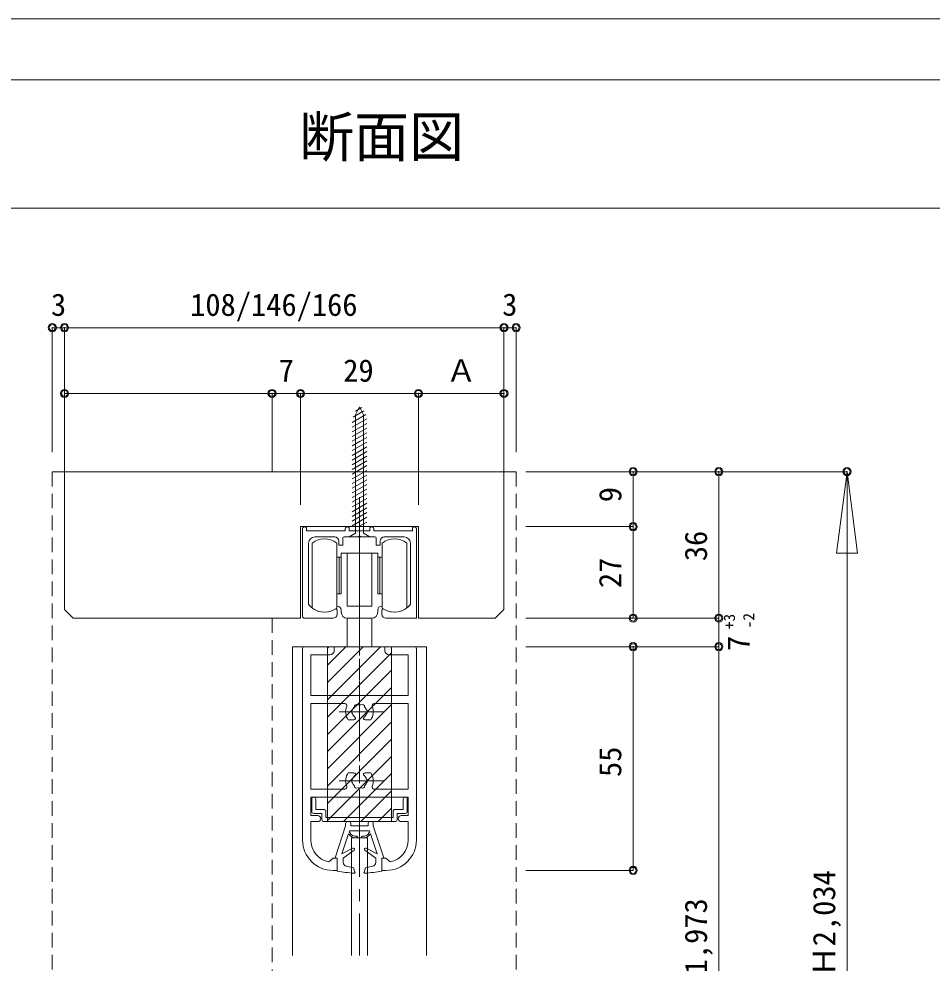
# Model space of a CAD drawing. Units: millimetres on the paper, enlarged 5 times, with parts at other scales. Extents: x -992 to 1008, y -685 to 700.
# Drawn here: x -538.2 to -164.1, y 313.1 to 700 of the extents above; entities that cross this region are included whole.
import ezdxf
from ezdxf.enums import TextEntityAlignment as Align

# ---------------------------------------------------------------- set-up
doc = ezdxf.new("R2010")
doc.units = ezdxf.units.MM
doc.header["$LTSCALE"] = 5
doc.header["$PDMODE"] = 32
doc.header["$PDSIZE"] = 2.5
doc.linetypes.add('CHAIN1', pattern=[8, 5, -1, 1, -1])
doc.linetypes.add('DASHED1', pattern=[1.8, 1.2, -0.6])
for name, color, linetype, lineweight in [('1-0_H-SYM', 7, 'Continuous', 20), ('1-1_0', 7, 'Continuous', 20), ('2-0_18', 7, 'Continuous', 18)]:
    doc.layers.add(name, color=color, linetype=linetype, lineweight=lineweight)
doc.styles.add('ＭＳ ゴシック', font='')
doc.styles.get('ＭＳ ゴシック').set_extended_font_data('MS Gothic')

msp = doc.modelspace()

# ---------------------------------------------------------------- linework, layer by layer
at = {"layer": '1-0_H-SYM'}
for p, q in [((-967.5, 675), (197.5, 675)), ((-967.5, 622.5), (197.5, 622.5)), ((-967.5, 622.5), (197.5, 622.5))]:
    msp.add_line(p, q, dxfattribs=at)
at = {"layer": '1-1_0'}
msp.add_line((-967.5, 675), (197.5, 675), dxfattribs=at)
msp.add_lwpolyline([(-992.5, -685), (1007.5, -685), (1007.5, 700), (-992.5, 700)], close=True, dxfattribs=at)
at = {"layer": '2-0_18', "color": 4}
for p, q in [((-524.488, 573.464), (-524.488, 522.481)), ((-524.488, 573.464), (-519.488, 573.464)), ((-519.488, 573.464), (-519.488, 500.93)), ((-519.488, 573.464), (-339.488, 573.464)), ((-339.488, 573.464), (-339.488, 522.481)), ((-339.488, 573.464), (-339.488, 500.93)), ((-339.488, 573.464), (-334.488, 573.464)), ((-334.488, 573.464), (-334.488, 522.481)), ((-519.488, 546.508), (-519.488, 500.93)), ((-519.488, 546.508), (-434.488, 546.508)), ((-434.488, 546.508), (-422.821, 546.508)), ((-434.488, 546.508), (-434.488, 514.439)), ((-422.821, 546.508), (-422.821, 500.93)), ((-422.821, 546.508), (-374.488, 546.508)), ((-374.488, 546.508), (-374.488, 500.93)), ((-374.488, 546.508), (-339.488, 546.508)), ((-286.556, 514.439), (-330.462, 514.439)), ((-198.941, 514.439), (-330.462, 514.439)), ((-295.572, 514.439), (-198.941, 514.439)), ((-286.556, 491.939), (-286.556, 514.439)), ((-251.465, 454.439), (-251.465, 514.439)), ((-198.941, 514.439), (-198.941, 60.554)), ((-286.556, 491.939), (-330.462, 491.939)), ((-330.462, 491.939), (-286.556, 491.939)), ((-286.556, 491.939), (-286.556, 454.439)), ((-251.465, 454.439), (-330.462, 454.439)), ((-330.462, 454.439), (-251.465, 454.439)), ((-251.465, 454.439), (-251.465, 80.511)), ((-330.462, 442.721), (-251.465, 442.721)), ((-251.465, 442.721), (-321.129, 442.721)), ((-286.556, 442.721), (-286.556, 351.054)), ((-330.462, 351.054), (-286.556, 351.054))]:
    msp.add_line(p, q, dxfattribs=at)
at = {"layer": '2-0_18'}
for p, q in [((-401.654, 534.62), (-396, 537.885)), ((-401.203, 536.805), (-396.834, 539.328)), ((-398.654, 541.054), (-400.321, 537.693)), ((-400.224, 539.295), (-397.667, 540.771)), ((-398.654, 541.054), (-396.988, 537.693)), ((-401.654, 532.696), (-395.654, 536.16)), ((-401.654, 530.771), (-395.654, 534.235)), ((-400.321, 537.315), (-400.452, 537.239)), ((-400.321, 489.221), (-400.321, 537.693)), ((-396.988, 537.693), (-396.988, 489.221)), ((-401.654, 528.847), (-395.654, 532.311)), ((-401.654, 526.922), (-395.654, 530.386)), ((-401.654, 524.997), (-395.654, 528.462)), ((-401.654, 524.997), (-398.331, 526.916)), ((-401.654, 523.073), (-395.654, 526.537)), ((-401.654, 521.148), (-395.654, 524.613)), ((-401.654, 517.299), (-395.654, 520.763)), ((-401.654, 515.375), (-395.654, 518.839)), ((-401.654, 513.451), (-395.654, 516.915)), ((-401.654, 511.526), (-395.654, 514.99)), ((-334.488, 514.439), (-524.488, 514.439)), ((-519.488, 457.974), (-519.488, 514.439)), ((-401.654, 509.601), (-395.654, 513.065)), ((-401.654, 507.677), (-395.654, 511.141)), ((-339.488, 457.974), (-339.488, 514.439)), ((-401.654, 505.752), (-395.654, 509.217)), ((-401.654, 503.828), (-395.654, 507.292)), ((-401.654, 501.903), (-395.654, 505.368)), ((-401.654, 499.979), (-395.654, 503.443)), ((-401.654, 498.054), (-395.654, 501.518)), ((-401.654, 496.13), (-395.654, 499.594)), ((-401.654, 494.205), (-395.654, 497.669)), ((-401.654, 492.281), (-395.654, 495.745)), ((-422.821, 454.439), (-422.821, 491.939)), ((-422.821, 491.939), (-374.488, 491.939)), ((-398.913, 491.939), (-395.654, 493.82)), ((-374.488, 454.439), (-374.488, 491.939)), ((-421.988, 491.054), (-421.988, 491.096)), ((-421.988, 491.096), (-421.988, 455.221)), ((-421.988, 491.054), (-421.988, 455.221)), ((-420.321, 490.221), (-420.321, 491.054)), ((-404.488, 490.221), (-420.321, 490.221)), ((-416.988, 487.721), (-408.821, 487.721)), ((-404.988, 487.721), (-392.321, 487.721)), ((-404.488, 491.054), (-404.488, 490.221)), ((-402.821, 490.221), (-402.821, 491.054)), ((-394.488, 490.221), (-402.821, 490.221)), ((-400.321, 489.221), (-402.821, 487.721)), ((-395.654, 487.721), (-401.654, 487.721)), ((-395.654, 487.721), (-401.654, 487.721)), ((-396.988, 487.721), (-400.321, 487.721)), ((-396.988, 487.721), (-400.321, 487.721)), ((-399.154, 487.721), (-398.654, 488.221)), ((-398.654, 488.221), (-398.154, 487.721)), ((-396.988, 489.221), (-394.488, 487.721)), ((-394.488, 491.054), (-394.488, 490.221)), ((-392.821, 490.221), (-392.821, 491.054)), ((-376.988, 490.221), (-392.821, 490.221)), ((-388.488, 487.721), (-380.321, 487.721)), ((-376.988, 490.221), (-376.988, 491.054)), ((-375.321, 454.387), (-375.321, 491.054)), ((-419.488, 485.221), (-419.488, 460.185)), ((-417.988, 458.554), (-417.988, 485.221)), ((-407.988, 485.221), (-407.988, 458.554)), ((-391.821, 487.221), (-391.821, 484.387)), ((-391.821, 484.387), (-390.154, 484.387)), ((-390.154, 484.387), (-390.154, 486.054)), ((-389.321, 458.554), (-389.321, 485.221)), ((-379.321, 485.221), (-379.321, 458.554)), ((-377.821, 460.185), (-377.821, 485.221)), ((-406.154, 464.388), (-406.154, 481.054)), ((-406.154, 481.054), (-391.154, 481.054)), ((-403.654, 481.054), (-403.654, 459.388)), ((-393.654, 459.388), (-393.654, 481.054)), ((-391.154, 481.054), (-391.154, 464.388)), ((-407.988, 479.387), (-406.154, 479.387)), ((-406.988, 479.387), (-406.988, 464.388)), ((-391.154, 479.387), (-389.321, 479.387)), ((-390.321, 479.387), (-390.321, 464.388)), ((-407.988, 464.388), (-406.154, 464.388)), ((-391.154, 464.388), (-389.321, 464.388)), ((-519.488, 457.974), (-515.952, 454.439)), ((-407.988, 459.388), (-407.821, 459.388)), ((-407.821, 456.054), (-407.821, 457.721)), ((-406.154, 456.888), (-406.154, 457.721)), ((-403.654, 459.388), (-393.654, 459.388)), ((-391.154, 456.888), (-391.154, 457.721)), ((-389.488, 459.388), (-389.321, 459.388)), ((-389.488, 457.721), (-389.488, 456.054)), ((-343.023, 454.439), (-339.488, 457.974)), ((-515.952, 454.439), (-422.821, 454.439)), ((-421.154, 454.387), (-409.488, 454.387)), ((-403.654, 454.439), (-403.654, 442.772)), ((-403.654, 454.388), (-403.654, 442.721)), ((-403.654, 454.388), (-403.654, 442.721)), ((-393.654, 454.387), (-403.654, 454.387)), ((-393.654, 442.772), (-393.654, 454.439)), ((-393.654, 442.721), (-393.654, 454.388)), ((-393.654, 442.721), (-393.654, 454.387)), ((-387.821, 454.387), (-375.321, 454.387)), ((-343.023, 454.439), (-374.488, 454.439)), ((-426.154, 442.721), (-409.071, 442.721)), ((-426.154, 442.721), (-371.154, 442.721)), ((-426.154, 316.148), (-426.154, 442.721)), ((-421.988, 441.887), (-421.988, 363.554)), ((-411.821, 442.721), (-385.488, 442.721)), ((-411.821, 442.17), (-411.27, 442.721)), ((-411.821, 435.099), (-404.199, 442.721)), ((-411.821, 428.028), (-397.128, 442.721)), ((-411.821, 420.957), (-390.057, 442.721)), ((-411.821, 371.054), (-411.821, 442.721)), ((-409.071, 442.721), (-409.071, 441.054)), ((-403.654, 442.721), (-393.654, 442.721)), ((-388.238, 442.721), (-376.154, 442.721)), ((-388.238, 442.721), (-371.154, 442.721)), ((-388.238, 441.054), (-388.238, 442.721)), ((-385.488, 442.721), (-385.488, 371.054)), ((-375.321, 363.554), (-375.321, 441.887)), ((-371.155, 442.721), (-371.155, 316.148)), ((-410.738, 439.387), (-418.654, 439.387)), ((-418.654, 422.721), (-418.654, 439.387)), ((-411.821, 413.886), (-385.488, 440.219)), ((-378.654, 439.387), (-386.571, 439.387)), ((-378.654, 439.387), (-378.654, 422.721)), ((-411.821, 406.815), (-385.488, 433.148)), ((-411.821, 399.744), (-385.488, 426.077)), ((-418.654, 422.721), (-378.654, 422.721)), ((-418.654, 419.387), (-404.654, 419.387)), ((-418.654, 384.387), (-418.654, 419.387)), ((-411.821, 392.673), (-385.488, 419.006)), ((-392.654, 419.387), (-378.654, 419.387)), ((-378.654, 419.387), (-378.654, 384.387)), ((-411.821, 385.601), (-385.488, 411.935)), ((-403.237, 412.721), (-400.941, 412.721)), ((-394.072, 412.721), (-396.368, 412.721)), ((-411.821, 378.53), (-385.488, 404.864)), ((-411.821, 371.459), (-385.488, 397.793)), ((-400.941, 391.054), (-403.237, 391.054)), ((-396.368, 391.054), (-394.072, 391.054)), ((-405.155, 371.054), (-385.488, 390.722)), ((-404.654, 384.387), (-418.654, 384.387)), ((-398.084, 371.054), (-385.488, 383.651)), ((-378.654, 384.387), (-392.654, 384.387)), ((-378.654, 381.054), (-418.654, 381.054)), ((-418.654, 381.054), (-418.654, 373.554)), ((-418.238, 380.221), (-418.238, 375.221)), ((-416.571, 376.054), (-416.571, 380.221)), ((-379.071, 375.221), (-379.071, 380.221)), ((-378.654, 373.554), (-378.654, 381.054)), ((-413.238, 376.054), (-416.571, 376.054)), ((-391.013, 371.054), (-385.488, 376.579)), ((-418.654, 373.554), (-415.738, 373.554)), ((-378.654, 373.554), (-381.571, 373.554)), ((-413.238, 371.054), (-384.071, 371.054)), ((-385.488, 371.054), (-411.821, 371.054)), ((-404.321, 369.387), (-404.321, 370.221)), ((-403.488, 371.054), (-402.988, 371.054)), ((-402.154, 370.221), (-402.154, 369.387)), ((-402.154, 369.387), (-395.169, 369.387)), ((-395.154, 369.387), (-395.154, 370.221)), ((-394.321, 371.054), (-393.821, 371.054)), ((-392.988, 370.221), (-392.988, 369.387)), ((-392.988, 369.387), (-388.654, 356.221)), ((-381.571, 371.054), (-378.654, 371.054)), ((-378.654, 363.554), (-378.654, 371.054)), ((-401.988, 364.387), (-395.321, 364.387)), ((-401.988, 316.148), (-401.988, 364.387)), ((-395.321, 364.387), (-395.321, 316.148)), ((-394.556, 367.221), (-394.391, 366.721)), ((-394.391, 366.721), (-394.522, 366.721)), ((-394.188, 366.105), (-391.484, 357.887)), ((-391.484, 357.887), (-395.926, 360.166)), ((-409.488, 356.054), (-411.154, 354.54)), ((-407.821, 356.054), (-409.488, 356.054)), ((-407.821, 356.054), (-407.821, 351.054)), ((-407.821, 350.721), (-407.821, 356.054)), ((-405.321, 356.054), (-400.859, 359.317)), ((-405.321, 354.368), (-405.321, 356.054)), ((-396.45, 359.317), (-391.988, 356.054)), ((-391.988, 356.054), (-391.988, 354.368)), ((-388.654, 356.221), (-389.488, 356.054)), ((-389.488, 351.054), (-389.488, 356.054)), ((-389.488, 356.054), (-389.488, 350.721)), ((-393.265, 352.747), (-396.154, 352.054)), ((-409.488, 351.054), (-407.821, 351.054)), ((-396.154, 352.054), (-396.8, 350.338)), ((-389.488, 351.054), (-387.821, 351.054))]:
    msp.add_line(p, q, dxfattribs=at)
at = {"layer": '2-0_18', "linetype": 'DASHED1', "lineweight": 20}
for p, q in [((-524.488, 514.439), (-524.488, 50.511)), ((-334.488, 514.439), (-334.488, 50.511)), ((-434.488, 454.439), (-434.488, 50.511))]:
    msp.add_line(p, q, dxfattribs=at)
at = {"layer": '2-0_18', "linetype": 'CHAIN1'}
for p, q in [((-398.654, 504.055), (-398.654, 371.791)), ((-398.654, 504.055), (-398.654, 363.458)), ((-398.654, 496.091), (-398.654, 447.821)), ((-398.654, 496.091), (-398.654, 447.821)), ((-398.654, 487.757), (-398.654, 439.488)), ((-388.689, 416.054), (-407.022, 416.054)), ((-407.022, 387.721), (-388.689, 387.721)), ((-398.654, 373.396), (-398.654, 316.148))]:
    msp.add_line(p, q, dxfattribs=at)
at = {"layer": '2-0_18', "linetype": 'DASHED1'}
msp.add_line((-398.654, 473.764), (-398.654, 351.407), dxfattribs=at)
at = {"layer": '2-0_18'}
for points in [[(-401.654, 519.224), (-395.672, 522.678), (-395.654, 522.688)], [(-404.988, 487.721), (-399.184, 487.721), (-399.154, 487.721)], [(-407.154, 486.054), (-407.154, 484.387), (-405.488, 484.387), (-405.488, 487.221)], [(-380.738, 380.221), (-380.738, 376.054), (-384.071, 376.054)], [(-417.404, 374.388), (-414.071, 374.388), (-414.071, 371.887)], [(-384.904, 375.221), (-384.904, 372.721), (-412.404, 372.721), (-412.404, 375.221)], [(-383.238, 371.887), (-383.238, 374.388), (-379.904, 374.388)], [(-415.738, 371.054), (-418.654, 371.054), (-418.654, 363.554)], [(-407.821, 356.054), (-408.654, 356.221), (-404.321, 369.387)], [(-401.383, 360.166), (-405.825, 357.887), (-403.12, 366.105)], [(-402.787, 366.721), (-402.918, 366.721), (-402.753, 367.221), (-394.556, 367.221)], [(-386.154, 354.54), (-387.821, 356.054), (-389.488, 356.054)], [(-400.509, 350.338), (-401.154, 352.054), (-404.043, 352.747)]]:
    msp.add_lwpolyline(points, dxfattribs=at)
at = {"layer": '2-0_18', "color": 4}
msp.add_lwpolyline([(-203.274, 481.105), (-198.941, 514.439), (-194.607, 481.105)], close=True, dxfattribs=at)
for centre in [(-524.488, 573.464), (-519.488, 573.464), (-339.488, 573.464), (-334.488, 573.464), (-519.488, 546.508), (-434.488, 546.508), (-422.821, 546.508), (-374.488, 546.508), (-339.488, 546.508), (-286.556, 514.439), (-251.465, 514.439), (-198.941, 514.439), (-286.556, 491.939), (-286.556, 454.439), (-251.465, 454.439), (-286.556, 442.721), (-251.465, 442.721), (-286.556, 351.054)]:
    msp.add_circle(centre, 1.667, dxfattribs=at)
at = {"layer": '2-0_18'}
for centre, radius, start, end in [((-421.154, 491.054), 0.833, 0, 180), ((-403.654, 491.054), 0.833, 0, 180), ((-393.654, 491.054), 0.833, 0, 180), ((-376.154, 491.054), 0.833, 0, 180), ((-416.988, 485.221), 2.5, 90, 180), ((-408.821, 486.054), 1.667, 0, 90), ((-404.988, 487.221), 0.5, 90, 180), ((-392.321, 487.221), 0.5, 0, 90), ((-388.488, 486.054), 1.667, 90, 180), ((-380.321, 485.221), 2.5, 0, 90), ((-412.988, 478.554), 8.333, 53.1301, 126.86988), ((-384.321, 478.554), 8.333, 53.1301, 126.86988), ((-418.988, 460.185), 0.5, 180, 220.00775), ((-412.988, 465.221), 8.333, 220.00775, 301.89077), ((-412.988, 465.221), 8.333, 233.13009, 306.86988), ((-408.321, 457.721), 0.5, 0, 121.89077), ((-407.821, 457.721), 1.667, 0, 90), ((-403.654, 456.888), 2.5, 180, 270), ((-393.654, 456.888), 2.5, 270, 0), ((-389.488, 457.721), 1.667, 90, 180), ((-388.988, 457.721), 0.5, 58.10921, 180), ((-384.321, 465.221), 8.333, 233.13009, 306.86988), ((-384.321, 465.221), 8.333, 238.1092, 319.99223), ((-378.321, 460.185), 0.5, 319.99223, 0), ((-421.154, 455.221), 0.833, 180, 270), ((-409.488, 456.054), 1.667, 270, 0), ((-387.821, 456.054), 1.667, 180, 270), ((-421.154, 441.887), 0.833, 90, 180), ((-376.154, 441.887), 0.833, 0, 90), ((-410.738, 441.054), 1.667, 270, 0), ((-386.571, 441.054), 1.667, 180, 270), ((-404.654, 418.554), 0.833, 337.38012, 90), ((-398.654, 416.054), 5.667, 157.38012, 216.03187), ((-398.654, 416.054), 2.917, 135.35887, 164.64111), ((-399.904, 418.219), 0.833, 52.02431, 187.97567), ((-398.654, 416.054), 2.917, 75.35887, 104.64111), ((-397.404, 418.219), 0.833, 352.0243, 127.97567), ((-398.654, 416.054), 2.917, 15.35887, 44.64111), ((-398.654, 416.054), 5.667, 323.9681, 22.61986), ((-392.654, 418.554), 0.833, 90, 202.61985), ((-401.154, 416.054), 0.833, 112.0243, 247.97567), ((-398.654, 416.054), 2.917, 195.35887, 229.81588), ((-398.654, 416.054), 2.917, 310.18409, 344.64111), ((-396.154, 416.054), 0.833, 292.0243, 67.97568), ((-400.941, 413.347), 0.626, 270, 49.81589), ((-396.368, 413.347), 0.626, 130.18409, 270), ((-398.654, 387.721), 5.667, 143.9681, 202.61985), ((-400.941, 390.428), 0.626, 310.18409, 90), ((-396.368, 390.428), 0.626, 90, 229.81588), ((-398.654, 387.721), 5.667, 337.38012, 36.03188), ((-401.154, 387.721), 0.833, 112.0243, 247.97567), ((-398.654, 387.721), 2.917, 130.18409, 164.64111), ((-398.654, 387.721), 2.917, 195.35887, 224.64111), ((-398.654, 387.721), 2.917, 15.35887, 49.81589), ((-398.654, 387.721), 2.917, 315.35887, 344.64111), ((-396.154, 387.721), 0.833, 292.0243, 67.97568), ((-404.654, 385.221), 0.833, 270, 22.61986), ((-399.904, 385.556), 0.833, 172.0243, 307.97567), ((-398.654, 387.721), 2.917, 255.35887, 284.64111), ((-397.404, 385.556), 0.833, 232.0243, 7.97568), ((-392.654, 385.221), 0.833, 157.38012, 270), ((-417.404, 380.221), 0.833, 0, 180), ((-379.904, 380.221), 0.833, 0, 180), ((-413.238, 375.221), 0.833, 0, 90), ((-384.071, 375.221), 0.833, 90, 180), ((-417.404, 375.221), 0.833, 180, 270), ((-415.738, 372.304), 1.25, 270, 90), ((-413.238, 371.887), 0.833, 180, 270), ((-384.071, 371.887), 0.833, 270, 0), ((-381.571, 372.304), 1.25, 90, 270), ((-379.904, 375.221), 0.833, 270, 0), ((-403.488, 370.221), 0.833, 90, 180), ((-402.988, 370.221), 0.833, 0, 90), ((-394.321, 370.221), 0.833, 90, 180), ((-393.821, 370.221), 0.833, 0, 90), ((-400.205, 367.721), 3.333, 208.99504, 277.34954), ((-402.787, 366.554), 0.167, 24.31573, 90), ((-400.205, 367.721), 2.667, 204.31573, 277.34954), ((-399.821, 364.745), 0.333, 277.34954, 97.34955), ((-397.488, 364.745), 0.333, 82.65044, 262.65043), ((-397.104, 367.721), 3.333, 262.65043, 331.00494), ((-397.104, 367.721), 2.667, 262.65043, 335.68424), ((-394.522, 366.554), 0.167, 90, 155.68424), ((-409.488, 363.554), 12.5, 180, 270), ((-409.488, 363.554), 9.167, 180, 259.5243), ((-401.154, 359.721), 0.5, 306.17922, 117.15097), ((-396.154, 359.721), 0.5, 62.84901, 233.82075), ((-387.821, 363.554), 12.5, 270, 0), ((-387.821, 363.554), 9.167, 280.47567, 0), ((-403.654, 354.368), 1.667, 180, 256.50425), ((-393.654, 354.368), 1.667, 283.49572, 0), ((-394.467, 432.977), 83.333, 260.77896, 265.60971), ((-400.821, 350.221), 0.333, 265.60971, 20.60968), ((-396.488, 350.221), 0.333, 159.3903, 274.39027), ((-402.841, 432.977), 83.333, 274.39027, 279.22102)]:
    msp.add_arc(centre, radius, start, end, dxfattribs=at)
at = {"layer": '2-0_18', "color": 5}
for p in [(-524.488, 573.464), (-519.488, 573.464), (-339.488, 573.464), (-334.488, 573.464), (-519.488, 546.508), (-434.488, 546.508), (-422.821, 546.508), (-374.488, 546.508), (-339.488, 546.508), (-286.556, 514.439), (-251.465, 514.439), (-198.941, 514.439), (-286.556, 491.939), (-286.556, 454.439), (-251.465, 454.439), (-286.556, 442.721), (-251.465, 442.721), (-286.556, 351.054)]:
    msp.add_point(p, dxfattribs=at)
at = {"layer": '2-0_18', "color": 4}
for p in [(-286.556, 491.939), (-286.556, 454.439), (-251.465, 454.439), (-286.556, 442.721), (-251.465, 442.721), (-286.556, 351.054)]:
    msp.add_point(p, dxfattribs=at)

# ---------------------------------------------------------------- texts
at = {"layer": '1-1_0', "style": 'ＭＳ ゴシック'}
msp.add_text('断面図', height=16.5, dxfattribs=at).set_placement((-423.371, 638.489), align=Align.BOTTOM_LEFT)
at = {"layer": '2-0_18', "style": 'ＭＳ ゴシック'}
for s, p in [('108/146/166', (-468.029, 575.547)), ('3', (-525.042, 575.549)), ('3', (-340.211, 575.605)), ('7', (-431.738, 548.58)), ('29', (-405.321, 548.591)), ('Ａ', (-363.238, 548.591))]:
    msp.add_text(s, height=9.164, dxfattribs=at).set_placement(p, align=Align.BOTTOM_LEFT)
for s, height, p in [('9', 9.164, (-288.64, 501.939)), ('36', 9.164, (-253.549, 477.772)), ('27', 9.164, (-288.685, 466.764)), ('+3', 4.582, (-243.467, 449.943)), ('-2', 4.582, (-235.567, 450.319)), ('7', 9.164, (-236.105, 441.002)), ('55', 9.164, (-288.668, 389.327)), ('７尺タイプ:枠外Ｈ2,034', 9.164, (-201.024, 213.725)), ('７尺タイプ:扉高ＤＨ:1,973', 9.164, (-253.549, 183.491))]:
    msp.add_text(s, height=height, rotation=90, dxfattribs=at).set_placement(p, align=Align.BOTTOM_LEFT)

doc.saveas('drawing.dxf')
